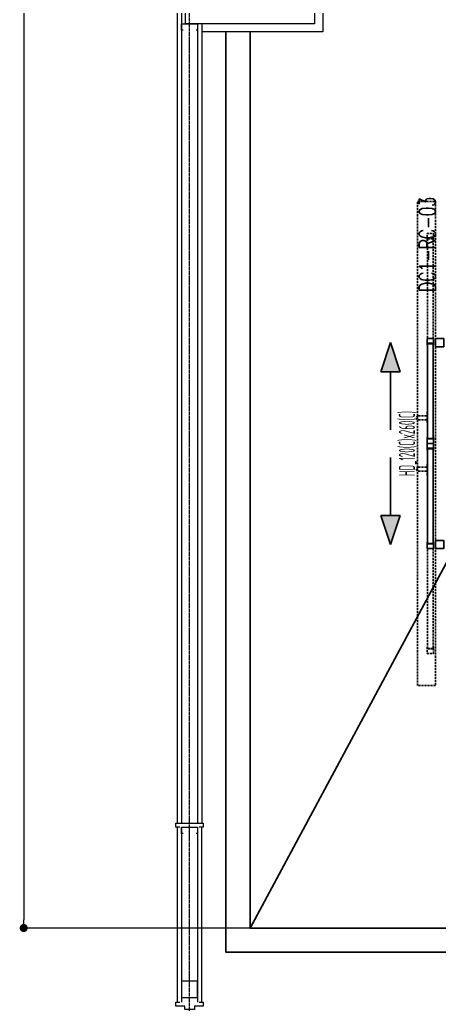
# Model space of a CAD drawing. Extents: x 225000 to 2157367, y 208400 to 840900.
# Drawn here: x 497497 to 500099, y 386730 to 392827 of the extents above; entities that cross this region are included whole.
import ezdxf
from ezdxf.enums import TextEntityAlignment as Align

# ---------------------------------------------------------------- set-up
doc = ezdxf.new("R2010")
doc.units = 0
doc.header["$LTSCALE"] = 10
doc.linetypes.add('Data Center Layout_L20$0$CENTER', pattern=[2, 1.25, -0.25, 0.25, -0.25])
doc.linetypes.add('XFDP20-DC-PH1$0$HIDDEN2', pattern=[0.1875, 0.125, -0.0625])
for name, color, linetype, lineweight in [('Data Center Layout_L20$0$ARC', 252, 'Continuous', 0), ('Data Center Layout_L20$0$K-SIN', 252, 'Data Center Layout_L20$0$CENTER', 9), ('Data Center Layout_L20$0$STEEL1', 252, 'Continuous', 0)]:
    doc.layers.add(name, color=color, linetype=linetype, lineweight=lineweight)
for name, color, linetype in [('Data Center Layout_L20$0$MACHINE-DIM', 252, 'Continuous'), ('XFDP20-DC-PH1$0$A-Door (PH1)', 2, 'Continuous'), ('XFM2Q20-DC$0$M-EQ-TEXT', 3, 'Continuous')]:
    doc.layers.add(name, color=color, linetype=linetype)
doc.styles.add('Data Center Layout_L20$0$型式1', font='simplex.shx', dxfattribs={"width": 0.68, "bigfont": 'chineset.shx'})
doc.styles.add('XFDP20-DC-PH1$0$AA-TXT', font='isocp.shx', dxfattribs={"width": 0.8, "bigfont": 'china.shx'})
doc.styles.add('XFM2Q20-DC$0$XFL10-HVAC-EQ-L194205$0$M-TXT', font='simplex.shx', dxfattribs={"width": 0.8, "bigfont": 'chineset.shx'})
doc.dimstyles.new('Data Center Layout_L20$0$DIM-50-00', dxfattribs={"dimscale": 0, "dimtxt": 150, "dimasz": 50, "dimexe": 0, "dimexo": 0.1, "dimgap": 50, "dimtad": 1, "dimdec": 1, "dimdsep": 46, "dimtxsty": 'Data Center Layout_L20$0$型式1', "dimblk": 'Data Center Layout_L20$0$_Dot', "dimcen": 0, "dimclrd": 256, "dimclre": 256, "dimclrt": 256, "dimadec": 0, "dimazin": 0, "dimtfac": 0.8, "dimtdec": 1, "dimtmove": 2, "dimatfit": 3, "dimldrblk": 'Data Center Layout_L20$0$_ArchTick', "dimfxl": 1, "dimtolj": 1, "dimlwd": 13, "dimlwe": 9, "dimarcsym": 0})

# ---------------------------------------------------------------- blocks, each defined once
blk = doc.blocks.new('Data Center Layout_L20$0$_Dot')
at = {"layer": 'Data Center Layout_L20$0$MACHINE-DIM', "color": 0, "lineweight": -2}
blk.add_line((-0.5, 0), (-1, 0), dxfattribs=at)
at = {"layer": 'Data Center Layout_L20$0$MACHINE-DIM', "color": 0, "const_width": 0.5}
blk.add_lwpolyline([(-0.25, 0, 1), (0.25, 0, 1)], format="xyb", close=True, dxfattribs=at)
blk = doc.blocks.new('*D57')
at = {"layer": 'Data Center Layout_L20$0$STEEL1', "lineweight": 9, "transparency": 16777216}
for p, q in [((498925.5, 211202.3), (497522.3, 211202.3)), ((498925.5, 187202.3), (497522.3, 187202.3))]:
    blk.add_line(p, q, dxfattribs=at)
at = {"layer": 'Data Center Layout_L20$0$STEEL1', "lineweight": 13, "transparency": 16777216}
blk.add_line((497522.3, 211152.3), (497522.3, 187252.3), dxfattribs=at)
at = {"layer": 'DEFPOINTS', "color": 0, "transparency": 16777216}
for p in [(498925.6, 211202.3), (497522.3, 187202.3), (498925.6, 187202.3)]:
    blk.add_point(p, dxfattribs=at)
at = {"layer": 'Data Center Layout_L20$0$STEEL1', "lineweight": 13, "transparency": 16777216, "xscale": 50, "yscale": 50, "zscale": 50}
for p, rotation in [((497522.3, 211202.3), 90), ((497522.3, 187202.3), 270)]:
    blk.add_blockref('Data Center Layout_L20$0$_Dot', p, dxfattribs=dict(at, rotation=rotation))
at = {"layer": 'Data Center Layout_L20$0$STEEL1', "transparency": 16777216, "insert": (497222.3, 199202.3), "char_height": 500, "attachment_point": 5, "rotation": 90, "style": 'Data Center Layout_L20$0$型式1'}
blk.add_mtext('\\A1;24000', dxfattribs=at)
blk = doc.blocks.new('Data Center Layout_L20$0$_ArchTick')
at = {"layer": 'Data Center Layout_L20$0$MACHINE-DIM', "color": 0, "const_width": 0.15}
blk.add_lwpolyline([(-0.5, -0.5), (0.5, 0.5)], dxfattribs=at)
blk = doc.blocks.new('XFDP20-DC-PH1$0$Door-60+60x000')
for points in [[(2.47, 30.45), (20.47, 36.45), (20.47, 24.45)], [(127.53, 30.45), (109.53, 36.45), (109.53, 24.45)]]:
    blk.add_hatch(color=256).paths.add_polyline_path(points)
for p, q in [((2.47, 30.45, 0), (20.47, 36.45, 0)), ((20.47, 36.45, 0), (20.47, 24.45, 0)), ((127.53, 30.45, 0), (109.53, 36.45, 0)), ((109.53, 36.45, 0), (109.53, 24.45, 0)), ((20.47, 24.45, 0), (2.47, 30.45, 0)), ((56.47, 30.45, 0), (20.47, 30.45, 0)), ((73.53, 30.45, 0), (109.53, 30.45, 0)), ((109.53, 24.45, 0), (127.53, 30.45, 0))]:
    blk.add_line(p, q)
at = {"color": 1, "linetype": 'XFDP20-DC-PH1$0$HIDDEN2'}
for p, q in [((47.88, 13.18), (47.88, 7.73)), ((50.38, 13.18), (50.38, 7.73)), ((79.62, 13.18), (79.62, 7.73)), ((82.12, 13.18), (82.12, 7.73))]:
    blk.add_line(p, q, dxfattribs=at)
at = {"color": 9, "linetype": 'XFDP20-DC-PH1$0$HIDDEN2'}
blk.add_lwpolyline([(-84.91, 13.76), (214.91, 13.76), (214.91, 2.5), (-84.91, 2.5)], close=True, dxfattribs=at)
at = {"color": 1, "linetype": 'XFDP20-DC-PH1$0$HIDDEN2'}
for points in [[(-65, 3.82), (-61, 3.82, 0.158507), (-60.98, 3.83), (-60.87, 3.91, 0.72636), (-60.89, 3.96), (-61.04, 3.96, 0.414214), (-61.06, 3.94, -0.414214), (-61.08, 3.92), (-61.79, 3.92, -0.414214), (-61.82, 3.95), (-61.82, 4.39, 0.414214), (-61.85, 4.42), (-61.89, 4.42, 0.414214), (-61.92, 4.39), (-61.92, 3.95, -0.414214), (-61.95, 3.92), (-62.11, 3.92, -0.414214), (-62.14, 3.95), (-62.14, 5.73), (-62.17, 5.76), (-62.14, 5.79), (-62.14, 7.57, -0.414214), (-62.11, 7.6), (-61.95, 7.6, -0.414214), (-61.92, 7.57), (-61.92, 7.13, 0.414214), (-61.89, 7.1), (-61.85, 7.1, 0.414214), (-61.82, 7.13), (-61.82, 7.57, -0.414214), (-61.79, 7.6), (-61.08, 7.6, -0.414214), (-61.06, 7.58), (-61.06, 7.58, 0.414214), (-61.04, 7.56), (-60.89, 7.56, 0.72636), (-60.87, 7.61), (-60.98, 7.69, 0.158507), (-61, 7.7), (-65, 7.7, 0.414214), (-65.03, 7.67), (-65.03, 3.85, 0.414214)], [(195, 3.82), (191, 3.82, -0.158507), (190.98, 3.83), (190.87, 3.91, -0.72636), (190.89, 3.96), (191.04, 3.96, -0.414214), (191.06, 3.94, 0.414214), (191.08, 3.92), (191.79, 3.92, 0.414214), (191.82, 3.95), (191.82, 4.39, -0.414214), (191.85, 4.42), (191.89, 4.42, -0.414214), (191.92, 4.39), (191.92, 3.95, 0.414214), (191.95, 3.92), (192.11, 3.92, 0.414214), (192.14, 3.95), (192.14, 5.73), (192.17, 5.76), (192.14, 5.79), (192.14, 7.57, 0.414214), (192.11, 7.6), (191.95, 7.6, 0.414214), (191.92, 7.57), (191.92, 7.13, -0.414214), (191.89, 7.1), (191.85, 7.1, -0.414214), (191.82, 7.13), (191.82, 7.57, 0.414214), (191.79, 7.6), (191.08, 7.6, 0.414214), (191.06, 7.58), (191.06, 7.58, -0.414214), (191.04, 7.56), (190.89, 7.56, -0.72636), (190.87, 7.61), (190.98, 7.69, -0.158507), (191, 7.7), (195, 7.7, -0.414214), (195.03, 7.67), (195.03, 3.85, -0.414214)]]:
    blk.add_lwpolyline(points, format="xyb", close=True, dxfattribs=at)
for points in [[(-61.82, 3.96), (-61.82, 7.53), (-0.03, 7.53), (-0.03, 3.96)], [(45.38, 7.73), (52.88, 7.73), (52.88, 7.53), (45.38, 7.53)], [(84.62, 7.73), (77.12, 7.73), (77.12, 7.53), (84.62, 7.53)], [(191.82, 3.96), (191.82, 7.53), (130.03, 7.53), (130.03, 3.96)]]:
    blk.add_lwpolyline(points, close=True, dxfattribs=at)
for points in [[(0, 3.82), (4, 3.82, 0.158507), (4.02, 3.83), (4.13, 3.91, 0.72636), (4.11, 3.96), (3.96, 3.96, 0.414214), (3.94, 3.94, -0.414214), (3.92, 3.92), (3.21, 3.92, -0.414214), (3.18, 3.95), (3.18, 4.39, 0.414214), (3.15, 4.42), (3.11, 4.42, 0.414214), (3.08, 4.39), (3.08, 3.95, -0.414214), (3.05, 3.92), (2.89, 3.92, -0.414214), (2.86, 3.95), (2.86, 5.73), (2.83, 5.76), (2.86, 5.79), (2.86, 7.57, -0.414214), (2.89, 7.6), (3.05, 7.6, -0.414214), (3.08, 7.57), (3.08, 7.13, 0.414214), (3.11, 7.1), (3.15, 7.1, 0.414214), (3.18, 7.13), (3.18, 7.57, -0.414214), (3.21, 7.6), (3.92, 7.6, -0.414214), (3.94, 7.58), (3.94, 7.58, 0.414214), (3.96, 7.56), (4.11, 7.56, 0.72636), (4.13, 7.61), (4.02, 7.69, 0.158507), (4, 7.7), (0, 7.7, 0.414214), (-0.03, 7.67), (-0.03, 3.85, 0.414214)], [(64.97, 3.82), (60.97, 3.82, -0.158507), (60.95, 3.83), (60.84, 3.91, -0.72636), (60.86, 3.96), (61.01, 3.96, -0.414214), (61.03, 3.94, 0.414214), (61.05, 3.92), (61.76, 3.92, 0.414214), (61.79, 3.95), (61.79, 4.39, -0.414214), (61.82, 4.42), (61.86, 4.42, -0.414214), (61.89, 4.39), (61.89, 3.95, 0.414214), (61.92, 3.92), (62.08, 3.92, 0.414214), (62.11, 3.95), (62.11, 5.73), (62.14, 5.76), (62.11, 5.79), (62.11, 7.57, 0.414214), (62.08, 7.6), (61.92, 7.6, 0.414214), (61.89, 7.57), (61.89, 7.13, -0.414214), (61.86, 7.1), (61.82, 7.1, -0.414214), (61.79, 7.13), (61.79, 7.57, 0.414214), (61.76, 7.6), (61.05, 7.6, 0.414214), (61.03, 7.58), (61.03, 7.58, -0.414214), (61.01, 7.56), (60.86, 7.56, -0.72636), (60.84, 7.61), (60.95, 7.69, -0.158507), (60.97, 7.7), (64.97, 7.7, -0.414214), (65, 7.67), (65, 3.85, -0.414214)], [(65.03, 3.82), (69.03, 3.82, 0.158507), (69.05, 3.83), (69.16, 3.91, 0.72636), (69.14, 3.96), (68.99, 3.96, 0.414214), (68.97, 3.94, -0.414214), (68.95, 3.92), (68.24, 3.92, -0.414214), (68.21, 3.95), (68.21, 4.39, 0.414214), (68.18, 4.42), (68.14, 4.42, 0.414214), (68.11, 4.39), (68.11, 3.95, -0.414214), (68.08, 3.92), (67.92, 3.92, -0.414214), (67.89, 3.95), (67.89, 5.73), (67.86, 5.76), (67.89, 5.79), (67.89, 7.57, -0.414214), (67.92, 7.6), (68.08, 7.6, -0.414214), (68.11, 7.57), (68.11, 7.13, 0.414214), (68.14, 7.1), (68.18, 7.1, 0.414214), (68.21, 7.13), (68.21, 7.57, -0.414214), (68.24, 7.6), (68.95, 7.6, -0.414214), (68.97, 7.58), (68.97, 7.58, 0.414214), (68.99, 7.56), (69.14, 7.56, 0.72636), (69.16, 7.61), (69.05, 7.69, 0.158507), (69.03, 7.7), (65.03, 7.7, 0.414214), (65, 7.67), (65, 3.85, 0.414214)], [(130, 3.82), (126, 3.82, -0.158507), (125.98, 3.83), (125.87, 3.91, -0.72636), (125.89, 3.96), (126.04, 3.96, -0.414214), (126.06, 3.94, 0.414214), (126.08, 3.92), (126.79, 3.92, 0.414214), (126.82, 3.95), (126.82, 4.39, -0.414214), (126.85, 4.42), (126.89, 4.42, -0.414214), (126.92, 4.39), (126.92, 3.95, 0.414214), (126.95, 3.92), (127.11, 3.92, 0.414214), (127.14, 3.95), (127.14, 5.73), (127.17, 5.76), (127.14, 5.79), (127.14, 7.57, 0.414214), (127.11, 7.6), (126.95, 7.6, 0.414214), (126.92, 7.57), (126.92, 7.13, -0.414214), (126.89, 7.1), (126.85, 7.1, -0.414214), (126.82, 7.13), (126.82, 7.57, 0.414214), (126.79, 7.6), (126.08, 7.6, 0.414214), (126.06, 7.58), (126.06, 7.58, -0.414214), (126.04, 7.56), (125.89, 7.56, -0.72636), (125.87, 7.61), (125.98, 7.69, -0.158507), (126, 7.7), (130, 7.7, -0.414214), (130.03, 7.67), (130.03, 3.85, -0.414214)]]:
    blk.add_lwpolyline(points, format="xyb", close=True)
for points in [[(3.18, 3.96), (3.18, 7.53), (61.79, 7.53), (61.79, 3.96)], [(126.82, 3.96), (126.82, 7.53), (68.21, 7.53), (68.21, 3.96)]]:
    blk.add_lwpolyline(points, close=True)
at = {"ltscale": 1000}
for points in [[(0, 2.5), (5, 2.5), (5, -2.5), (0, -2.5)], [(125, 2.5), (130, 2.5), (130, -2.5), (125, -2.5)]]:
    blk.add_lwpolyline(points, close=True, dxfattribs=at)
at = {"color": 1, "linetype": 'XFDP20-DC-PH1$0$HIDDEN2'}
for centre in [(49.13, 13.18), (80.87, 13.18)]:
    blk.add_arc(centre, 1.25, 0, 180, dxfattribs=at)
at = {"color": 9, "style": 'XFDP20-DC-PH1$0$AA-TXT', "width": 0.45}
blk.add_attdef('120X240', text='', height=10, dxfattribs=at).set_placement((65, 20.29), align=Align.MIDDLE_CENTER)
blk = doc.blocks.new('XFDP20-DC-PH1')
at = {"layer": 'XFDP20-DC-PH1$0$A-Door (PH1)', "xscale": 10, "yscale": 10, "zscale": 10, "rotation": 90}
blk.add_blockref('XFDP20-DC-PH1$0$Door-60+60x000', (500100.6, 189552.3, 0), dxfattribs=at).add_auto_attribs({'120X240': 'HD_120(C)x260(C)'})
blk = doc.blocks.new('XFM2Q20-DC')
at = {"layer": 'XFM2Q20-DC$0$M-EQ-TEXT', "style": 'XFM2Q20-DC$0$XFL10-HVAC-EQ-L194205$0$M-TXT', "width": 0.7}
blk.add_text('DC1-RC-03', height=100, rotation=90, dxfattribs=at).set_placement((500024.1, 191435.3), align=Align.MIDDLE_CENTER)
blk = doc.blocks.new('Data Center Layout_L20')
blk.add_line((511825.59, 211202.31), (498925.59, 187202.31))
blk.add_lwpolyline([(498925.59, 192752.31), (498925.59, 187202.31), (511425.59, 187202.31), (511425.59, 187302.31), (511575.59, 187302.31), (511575.59, 187052.31), (498775.59, 187052.31), (498775.59, 192752.31)])
at = {"layer": 'Data Center Layout_L20$0$ARC'}
for p, q in [((498475.59, 187852.31), (498475.59, 215552.31)), ((498500.59, 215552.31), (498500.59, 187852.31)), ((498600.59, 192802.31), (498600.59, 187852.31)), ((498625.59, 192802.31), (498625.59, 187852.31)), ((498475.59, 186742.31), (498475.59, 187827.31)), ((498500.59, 187827.31), (498500.59, 186742.31)), ((498600.59, 187827.31), (498600.59, 186742.31)), ((498625.59, 186742.31), (498625.59, 187827.31))]:
    blk.add_line(p, q, dxfattribs=at)
for points in [[(498525.59, 193602.31), (499325.59, 193602.31), (499325.59, 192802.31), (498525.59, 192802.31)], [(498500.59, 186872.31), (498500.59, 186772.31), (498600.59, 186772.31), (498600.59, 186872.31)]]:
    blk.add_lwpolyline(points, close=True, dxfattribs=at)
for points in [[(499375.59, 193652.31), (499375.59, 192752.31), (498625.59, 192752.31)], [(498510.59, 192762.31), (498500.59, 192762.31), (498500.59, 192802.31), (498600.59, 192802.31), (498600.59, 192762.31), (498590.59, 192762.31)], [(498490.59, 187827.31), (498465.59, 187827.31), (498465.59, 187852.31), (498635.59, 187852.31), (498635.59, 187827.31), (498610.59, 187827.31)], [(498510.59, 187787.31), (498500.59, 187787.31), (498500.59, 187827.31), (498600.59, 187827.31), (498600.59, 187787.31), (498590.59, 187787.31)], [(498610.59, 186742.31), (498635.59, 186742.31), (498635.59, 186717.31), (498580.59, 186717.31), (498580.59, 186697.31), (498520.59, 186697.31), (498520.59, 186717.31), (498465.59, 186717.31), (498465.59, 186742.31), (498490.59, 186742.31)]]:
    blk.add_lwpolyline(points, dxfattribs=at)
at = {"layer": 'Data Center Layout_L20$0$K-SIN'}
blk.add_line((498550.59, 179702.31), (498550.59, 216852.31), dxfattribs=at)
at = {"layer": 'Data Center Layout_L20$0$STEEL1'}
dim = blk.add_linear_dim(base=(497522.29, 187202.31), p1=(498925.59, 211202.31), p2=(498925.59, 187202.31), angle=90, dimstyle='Data Center Layout_L20$0$DIM-50-00', override={"dimscale": 1, "dimtxt": 500}, dxfattribs=at)
dim.commit()
dim.dimension.update_dxf_attribs({"geometry": '*D57', "text_midpoint": (497222.29, 199202.31)})

msp = doc.modelspace()

# ---------------------------------------------------------------- block references
for name in ['Data Center Layout_L20', 'XFDP20-DC-PH1', 'XFM2Q20-DC']:
    msp.add_blockref(name, (0, 200000))

doc.saveas('drawing.dxf')
